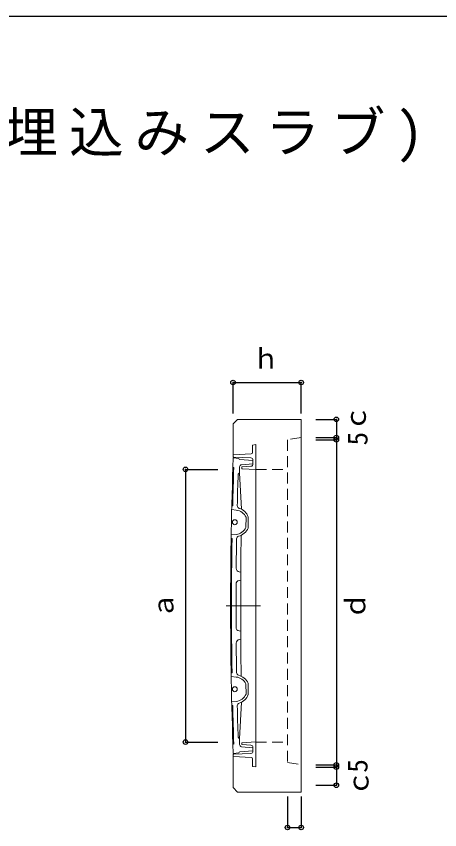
# Model space of a CAD drawing. Units: millimetres, scale not verified. Extents: x -2700 to 2700, y -1900 to 1800.
# Drawn here: x -141 to 791, y 10 to 1800 of the extents above; entities that cross this region are included whole.
import ezdxf
from ezdxf.enums import TextEntityAlignment as Align

# ---------------------------------------------------------------- set-up
doc = ezdxf.new("R2010")
doc.units = ezdxf.units.MM
doc.header["$LTSCALE"] = 20
doc.header["$PDMODE"] = 32
doc.header["$PDSIZE"] = 10
doc.linetypes.add('DASHED1', pattern=[1.8, 1.2, -0.6])
doc.layers.add('0-1', color=3, linetype='Continuous', lineweight=18)
doc.layers.add('0-3', color=7, linetype='Continuous')
doc.layers.add('F-0', color=2, linetype='Continuous')
doc.styles.add('ＭＳ ゴシック', font='')
doc.styles.get('ＭＳ ゴシック').set_extended_font_data('MS Gothic')

msp = doc.modelspace()

# ---------------------------------------------------------------- linework, layer by layer
at = {"layer": '0-1'}
for p, q in [((346.26, 913.17), (336.25, 903.17)), ((346.26, 913.17), (486.25, 913.17)), ((486.25, 913.17), (486.25, 93.17)), ((336.25, 903.17), (336.25, 831.1)), ((336.75, 828.15), (348.73, 827.16)), ((380.19, 822.66), (351.39, 824.95)), ((336.05, 808.19), (338.01, 807.19)), ((350.73, 808.44), (350.73, 795.79)), ((355.27, 813.41), (380.19, 815.67)), ((380.19, 822.66), (380.19, 815.67)), ((350.73, 795.79), (347.53, 792.71)), ((350.73, 795.79), (354.67, 715.39)), ((335.56, 722.82), (333.54, 721.82)), ((333.37, 714.83), (343.4, 713.65)), ((369.94, 698.65), (369.44, 673.9)), ((364.93, 697.7), (364.47, 675.05)), ((332.11, 651.93), (334.09, 650.93)), ((332.23, 658.92), (343.08, 660.07)), ((353.15, 577.05), (350.03, 577.52)), ((353.15, 429.28), (353.15, 577.05)), ((353.15, 559.1), (349.79, 558.59)), ((396.79, 503.17), (320.89, 503.17)), ((353.15, 447.23), (349.79, 447.74)), ((353.15, 429.28), (350.03, 428.82)), ((332.11, 354.4), (334.09, 355.4)), ((332.23, 347.41), (343.08, 346.26)), ((364.93, 308.63), (364.47, 331.28)), ((369.94, 307.68), (369.44, 332.43)), ((333.37, 291.5), (343.4, 292.68)), ((350.73, 210.55), (354.67, 290.95)), ((335.56, 283.51), (333.54, 284.51)), ((336.05, 198.15), (338.01, 199.14)), ((350.73, 210.55), (347.53, 213.62)), ((350.73, 197.89), (350.73, 210.55)), ((336.75, 178.18), (348.73, 179.18)), ((380.19, 183.67), (351.39, 181.38)), ((355.27, 192.92), (380.19, 190.66)), ((380.19, 183.67), (380.19, 190.66)), ((336.25, 172.14), (336.25, 103.17)), ((336.25, 103.17), (346.26, 93.17)), ((346.26, 93.17), (486.25, 93.17))]:
    msp.add_line(p, q, dxfattribs=at)
at = {"layer": '0-1', "color": 2}
for p, q in [((379.19, 855.74), (379.19, 840)), ((380.04, 856.73), (386.18, 857.61)), ((386.18, 148.72), (386.18, 857.61)), ((336.25, 834.19), (336.25, 831.1)), ((337.21, 835.19), (376.33, 837.01)), ((337.21, 830.11), (375.43, 828.33)), ((380.19, 814.96), (380.19, 823.34)), ((355.72, 807.75), (355.72, 805.63)), ((356.66, 808.75), (375.52, 809.98)), ((356.66, 804.63), (386.18, 802.69)), ((355.72, 200.71), (355.72, 198.58)), ((356.66, 201.7), (386.18, 203.64)), ((356.66, 197.59), (375.52, 196.35)), ((380.19, 191.37), (380.19, 182.99)), ((336.25, 175.23), (336.25, 172.14)), ((337.21, 176.22), (375.43, 178)), ((337.21, 171.14), (376.33, 169.32)), ((379.19, 150.59), (379.19, 166.33)), ((380.04, 149.6), (386.18, 148.72))]:
    msp.add_line(p, q, dxfattribs=at)
at = {"layer": '0-1', "linetype": 'DASHED1'}
for p, q in [((386.18, 803.17), (456.26, 803.17)), ((386.18, 203.17), (456.26, 203.17)), ((456.26, 158.17), (486.25, 153.17))]:
    msp.add_line(p, q, dxfattribs=at)
msp.add_lwpolyline([(486.25, 873.17), (456.26, 868.17), (456.26, 158.17)], dxfattribs=at)
at = {"layer": '0-1'}
for centre in [(340.24, 686.88), (340.24, 319.46)]:
    msp.add_circle(centre, 5.49, dxfattribs=at)
at = {"layer": '0-1', "color": 2}
for centre, radius, start, end in [((380.19, 855.74), 0.998, 98.13071, 180), ((337.25, 834.19), 0.998, 92.66463, 180), ((337.25, 831.1), 0.998, 180, 267.33537), ((375.19, 823.34), 4.99, 0, 87.33681), ((376.19, 840), 3, 272.66309, 0), ((356.72, 807.75), 0.998, 93.75218, 180), ((356.72, 805.63), 0.998, 180, 266.24782), ((375.19, 814.96), 4.99, 273.75162, 0), ((356.72, 200.71), 0.998, 93.75218, 180), ((356.72, 198.58), 0.998, 180, 266.24782), ((375.19, 182.99), 4.99, 272.66319, 0), ((375.19, 191.37), 4.99, 0, 86.24838), ((337.25, 175.23), 0.998, 92.66463, 180), ((337.25, 172.14), 0.998, 180, 267.33537), ((376.19, 166.33), 3, 0, 87.33691), ((380.19, 150.59), 0.998, 180, 261.86929)]:
    msp.add_arc(centre, radius, start, end, dxfattribs=at)
at = {"layer": '0-1'}
for centre, radius, start, end in [((9316.73, 503.17), 8985.86, 177.92735, 182.07265), ((351.63, 827.93), 3, 195.07059, 265.46207), ((9316.73, 503.17), 8983.86, 178.0607, 178.59898), ((355.72, 808.44), 4.99, 95.1945, 180), ((9316.73, 503.17), 8973.88, 178.15102, 178.59474), ((351.54, 723.09), 5.99, 178.5946, 252.67113), ((340.24, 686.88), 31.95, 21.62679, 72.67087), ((340.24, 686.88), 26.96, 23.67892, 83.26872), ((340.24, 686.88), 26.96, 276.03767, 333.97804), ((340.24, 686.88), 31.95, 284.9847, 336.03032), ((9316.73, 503.17), 8983.86, 179.05756, 180.94244), ((9316.73, 503.17), 8973.88, 179.06039, 179.47438), ((350.05, 650.23), 5.99, 104.98506, 179.06885), ((9316.73, 503.17), 8963.89, 179.08919, 179.52774), ((9316.73, 503.17), 8963.89, 179.00946, 179.08755), ((351.22, 585.42), 7.99, 179.47418, 261.45892), ((350.97, 550.7), 7.99, 98.52287, 179.69643), ((9316.73, 503.17), 8973.88, 179.69627, 180.30373), ((350.97, 455.64), 7.99, 180.30357, 261.47713), ((351.22, 420.92), 7.99, 98.54108, 180.52582), ((9316.73, 503.17), 8973.88, 180.52562, 180.93961), ((9316.73, 503.17), 8963.89, 180.47226, 180.99054), ((340.24, 319.46), 26.96, 26.02196, 83.96233), ((350.05, 356.11), 5.99, 180.93115, 255.01494), ((340.24, 319.46), 31.95, 23.96968, 75.0153), ((340.24, 319.46), 26.96, 276.73128, 336.32108), ((340.24, 319.46), 31.95, 287.32913, 338.37321), ((351.54, 283.24), 5.99, 107.32887, 181.4054), ((9316.73, 503.17), 8983.86, 181.40102, 181.9393), ((9316.73, 503.17), 8973.88, 181.40526, 181.84898), ((355.72, 197.89), 4.99, 180, 264.8055), ((351.63, 178.4), 3, 94.53793, 164.92941)]:
    msp.add_arc(centre, radius, start, end, dxfattribs=at)
at = {"layer": '0-3'}
for p, q in [((336.25, 994.15), (486.25, 994.15)), ((336.25, 926.21), (336.25, 994.15)), ((486.25, 926.21), (486.25, 994.15)), ((518.45, 913.17), (563.7, 913.17)), ((563.7, 913.17), (563.7, 873.17)), ((518.45, 868.17), (563.7, 868.17)), ((563.7, 873.17), (563.7, 153.17)), ((231.62, 803.17), (231.62, 203.17)), ((231.62, 803.17), (302.47, 803.17)), ((231.62, 203.17), (302.47, 203.17)), ((518.45, 153.17), (563.7, 153.17)), ((563.7, 153.17), (563.7, 148.17)), ((518.45, 108.17), (563.7, 108.17)), ((456.26, 83.18), (456.26, 15.3)), ((486.25, 83.18), (486.25, 15.3)), ((456.26, 15.3), (486.25, 15.3))]:
    msp.add_line(p, q, dxfattribs=at)
for points in [[(518.45, 873.17), (563.7, 873.17), (563.7, 868.17)], [(518.45, 148.17), (563.7, 148.17), (563.7, 108.17)]]:
    msp.add_lwpolyline(points, dxfattribs=at)
for p in [(336.25, 994.15), (486.25, 994.15), (563.7, 913.17), (563.7, 873.17), (563.7, 868.17), (231.62, 803.17), (231.62, 203.17), (563.7, 153.17), (563.7, 148.17), (563.7, 108.17), (456.26, 15.3), (486.25, 15.3)]:
    msp.add_point(p, dxfattribs=at)
at = {"layer": 'F-0'}
msp.add_line((-2700, 1800), (2700, 1800), dxfattribs=at)

# ---------------------------------------------------------------- texts
at = {"layer": '0-3', "style": 'ＭＳ ゴシック'}
msp.add_text('ｈ', height=43.99, dxfattribs=at).set_placement((378.64, 1011.69), align=Align.BOTTOM_LEFT)
for s, p in [('ｃ', (641.85, 885.46)), ('5', (645.44, 855.67)), ('ａ', (218.33, 473.3)), ('ｄ', (640.59, 472.77)), ('5', (645.44, 135.67)), ('ｃ', (647.7, 82.54))]:
    msp.add_text(s, height=43.99, rotation=90, dxfattribs=at).set_placement(p, align=Align.BOTTOM_LEFT)
at = {"layer": '0-3', "color": 3, "insert": (-816.02, 1477.76), "char_height": 87.98, "attachment_point": 7, "style": 'ＭＳ ゴシック'}
msp.add_mtext('\\T1.2;PC枠(鋳鉄埋込みスラブ)', dxfattribs=at)

doc.saveas('drawing.dxf')
